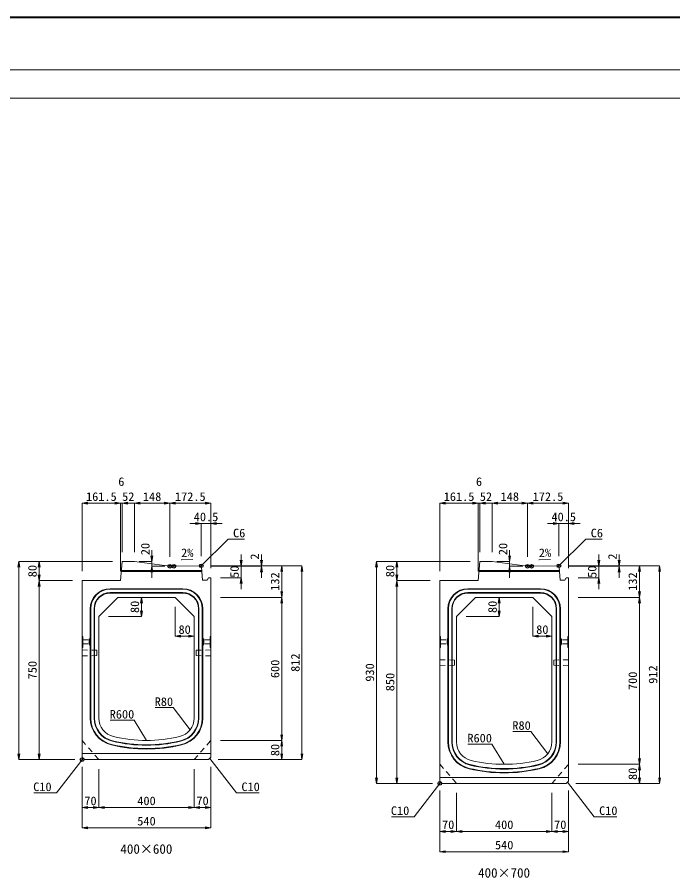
# Model space of a CAD drawing. Units: millimetres at full size; some dimension numbers follow another scale. Extents: x -1267 to 18002, y -8040 to 14480.
# Drawn here: x 12892 to 15642, y -5208 to -1600 of the extents above; entities that cross this region are included whole.
import ezdxf
from ezdxf.enums import TextEntityAlignment as Align

# ---------------------------------------------------------------- set-up
doc = ezdxf.new("R2010")
doc.units = ezdxf.units.MM
doc.header["$LTSCALE"] = 30
doc.header["$PDMODE"] = 32
doc.header["$PDSIZE"] = 15
doc.linetypes.add('USER1', pattern=[1.35, 0.75, -0.6])
for name, color, linetype, lineweight in [('インサート', 3, 'USER1', 9), ('吊りマスター', 4, 'USER1', 9), ('図枠', 7, 'Continuous', 5), ('寸法線', 7, 'Continuous', 13), ('引出線', 4, 'Continuous', 13), ('本体', 2, 'Continuous', 13), ('目地', 132, 'Continuous', 5)]:
    doc.layers.add(name, color=color, linetype=linetype, lineweight=lineweight)
doc.layers.add('作業エリア', color=11, linetype='Continuous')
doc.layers.add('文字', color=7, linetype='Continuous')
doc.styles.add('ＭＳ 明朝', font='')
doc.styles.get('ＭＳ 明朝').set_extended_font_data('MS Mincho')

# ---------------------------------------------------------------- blocks, each defined once
blk = doc.blocks.new('open_arrow')
at = {"color": 0, "linetype": 'Continuous', "lineweight": -2}
blk.add_lwpolyline([(7.5, 1.25), (0, 0), (7.5, -1.25)], dxfattribs=at)

msp = doc.modelspace()

# ---------------------------------------------------------------- linework, layer by layer
at = {"layer": 'インサート'}
for p, q in [((13167.64, -4210.51), (13194.64, -4210.51)), ((13167.64, -4210.51), (13167.64, -4227.51)), ((13197.64, -4206.51), (13194.64, -4206.51)), ((13194.64, -4206.51), (13194.64, -4231.51)), ((13197.64, -4231.51), (13197.64, -4206.51)), ((13671.24, -4206.51), (13674.24, -4206.51)), ((13671.24, -4231.51), (13671.24, -4206.51)), ((13674.24, -4206.51), (13674.24, -4231.51)), ((13701.24, -4210.51), (13674.24, -4210.51)), ((13701.24, -4210.51), (13701.24, -4227.51)), ((14667.64, -4210.51), (14694.64, -4210.51)), ((14667.64, -4210.51), (14667.64, -4227.51)), ((14697.64, -4206.51), (14694.64, -4206.51)), ((14694.64, -4206.51), (14694.64, -4231.51)), ((14697.64, -4231.51), (14697.64, -4206.51)), ((15171.24, -4206.51), (15174.24, -4206.51)), ((15171.24, -4231.51), (15171.24, -4206.51)), ((15174.24, -4206.51), (15174.24, -4231.51)), ((15201.24, -4210.51), (15174.24, -4210.51)), ((15201.24, -4210.51), (15201.24, -4227.51)), ((13167.64, -4227.51), (13194.64, -4227.51)), ((13194.64, -4231.51), (13197.64, -4231.51)), ((13674.24, -4231.51), (13671.24, -4231.51)), ((13701.24, -4227.51), (13674.24, -4227.51)), ((14667.64, -4227.51), (14694.64, -4227.51)), ((14694.64, -4231.51), (14697.64, -4231.51)), ((15174.24, -4231.51), (15171.24, -4231.51)), ((15201.24, -4227.51), (15174.24, -4227.51))]:
    msp.add_line(p, q, dxfattribs=at)
at = {"layer": '作業エリア'}
for p in [(13531.94, -3902.01), (13549.44, -3902.01), (13663.94, -3899.79), (15031.94, -3902.01), (15049.44, -3902.01), (15163.94, -3899.79), (13164.44, -4712.01), (14664.44, -4812.01)]:
    msp.add_point(p, dxfattribs=at)
at = {"layer": '吊りマスター'}
for p, q in [((13164.44, -4252.51), (13164.44, -4277.51)), ((13164.44, -4252.51), (13226.44, -4254.01)), ((13226.44, -4254.01), (13226.44, -4276.01)), ((13704.44, -4252.51), (13642.44, -4254.01)), ((13642.44, -4254.01), (13642.44, -4276.01)), ((13704.44, -4252.51), (13704.44, -4277.51)), ((13164.44, -4277.51), (13226.44, -4276.01)), ((13704.44, -4277.51), (13642.44, -4276.01)), ((14664.44, -4293.51), (14664.44, -4318.51)), ((14664.44, -4293.51), (14726.44, -4295.01)), ((14664.44, -4318.51), (14726.44, -4317.01)), ((14726.44, -4295.01), (14726.44, -4317.01)), ((15204.44, -4293.51), (15142.44, -4295.01)), ((15142.44, -4295.01), (15142.44, -4317.01)), ((15204.44, -4318.51), (15142.44, -4317.01)), ((15204.44, -4293.51), (15204.44, -4318.51))]:
    msp.add_line(p, q, dxfattribs=at)
at = {"layer": '図枠', "lineweight": 40}
msp.add_line((9534.44, -1600.17), (17334.44, -1600.17), dxfattribs=at)
at = {"layer": '図枠', "lineweight": 13}
for p, q in [((9834.44, -1820.17), (17034.44, -1820.17)), ((9834.44, -1940.17), (17034.44, -1940.17))]:
    msp.add_line(p, q, dxfattribs=at)
at = {"layer": '寸法線'}
for p, q in [((13325.94, -3637.76), (13164.44, -3637.76)), ((13164.44, -3922.01), (13164.44, -3637.76)), ((13355.94, -3637.76), (13301.94, -3637.76)), ((13325.94, -3922.01), (13325.94, -3637.76)), ((13325.94, -3922.01), (13325.94, -3637.76)), ((13431.94, -3637.76), (13331.94, -3637.76)), ((13331.94, -3842.01), (13331.94, -3637.76)), ((13331.94, -3842.01), (13331.94, -3637.76)), ((13383.94, -3842.01), (13383.94, -3637.76)), ((13531.94, -3637.76), (13383.94, -3637.76)), ((13383.94, -3842.01), (13383.94, -3637.76)), ((13704.44, -3637.76), (13531.94, -3637.76)), ((13531.94, -3862.01), (13531.94, -3637.76)), ((13531.94, -3862.01), (13531.94, -3637.76)), ((13704.44, -3909.79), (13704.44, -3637.76)), ((14825.94, -3637.76), (14664.44, -3637.76)), ((14664.44, -3922.01), (14664.44, -3637.76)), ((14855.94, -3637.76), (14801.94, -3637.76)), ((14825.94, -3922.01), (14825.94, -3637.76)), ((14825.94, -3922.01), (14825.94, -3637.76)), ((14931.94, -3637.76), (14831.94, -3637.76)), ((14831.94, -3842.01), (14831.94, -3637.76)), ((14831.94, -3842.01), (14831.94, -3637.76)), ((14883.94, -3842.01), (14883.94, -3637.76)), ((15031.94, -3637.76), (14883.94, -3637.76)), ((14883.94, -3842.01), (14883.94, -3637.76)), ((15204.44, -3637.76), (15031.94, -3637.76)), ((15031.94, -3862.01), (15031.94, -3637.76)), ((15031.94, -3862.01), (15031.94, -3637.76)), ((15204.44, -3909.79), (15204.44, -3637.76)), ((13615.94, -3722.76), (13752.44, -3722.76)), ((13663.94, -3859.79), (13663.94, -3722.76)), ((13704.44, -3909.79), (13704.44, -3722.76)), ((15115.94, -3722.76), (15252.44, -3722.76)), ((15163.94, -3859.79), (15163.94, -3722.76)), ((15204.44, -3909.79), (15204.44, -3722.76)), ((13457.27, -3950.01), (13457.27, -3834.01)), ((13831.42, -3997.79), (13831.42, -3851.79)), ((13916.42, -3950.01), (13916.42, -3851.79)), ((14957.27, -3950.01), (14957.27, -3834.01)), ((15331.42, -3997.79), (15331.42, -3851.79)), ((15416.42, -3950.01), (15416.42, -3851.79)), ((12898.91, -4712.01), (12898.91, -3882.01)), ((13291.98, -3882.01), (12898.91, -3882.01)), ((12983.91, -3962.01), (12983.91, -3882.01)), ((13291.98, -3882.01), (12983.91, -3882.01)), ((13403.94, -3882.01), (13457.27, -3882.01)), ((14398.91, -4812.01), (14398.91, -3882.01)), ((14791.98, -3882.01), (14398.91, -3882.01)), ((14483.91, -3962.01), (14483.91, -3882.01)), ((14791.98, -3882.01), (14483.91, -3882.01)), ((14903.94, -3882.01), (14957.27, -3882.01)), ((13511.94, -3902.01), (13457.27, -3902.01)), ((13703.94, -3899.79), (14001.42, -3899.79)), ((13703.94, -3899.79), (14086.42, -3899.79)), ((13703.94, -3899.79), (13916.42, -3899.79)), ((13703.94, -3899.79), (13831.42, -3899.79)), ((13703.94, -3902.01), (13916.42, -3902.01)), ((14001.42, -4032.01), (14001.42, -3899.79)), ((14086.42, -4712.01), (14086.42, -3899.79)), ((15011.94, -3902.01), (14957.27, -3902.01)), ((15203.94, -3899.79), (15501.42, -3899.79)), ((15203.94, -3899.79), (15586.42, -3899.79)), ((15203.94, -3899.79), (15416.42, -3899.79)), ((15203.94, -3899.79), (15331.42, -3899.79)), ((15203.94, -3902.01), (15416.42, -3902.01)), ((15501.42, -4032.01), (15501.42, -3899.79)), ((15586.42, -4812.01), (15586.42, -3899.79)), ((12983.91, -4712.01), (12983.91, -3962.01)), ((13124.44, -3962.01), (12983.91, -3962.01)), ((13124.44, -3962.01), (12983.91, -3962.01)), ((13744.44, -3949.79), (13831.42, -3949.79)), ((14483.91, -4812.01), (14483.91, -3962.01)), ((14624.44, -3962.01), (14483.91, -3962.01)), ((14624.44, -3962.01), (14483.91, -3962.01)), ((15244.44, -3949.79), (15331.42, -3949.79)), ((13413.29, -4112.01), (13413.29, -4032.01)), ((13744.44, -4032.01), (14001.42, -4032.01)), ((13744.44, -4032.01), (14001.42, -4032.01)), ((14001.42, -4632.01), (14001.42, -4032.01)), ((14913.29, -4112.01), (14913.29, -4032.01)), ((15244.44, -4032.01), (15501.42, -4032.01)), ((15244.44, -4032.01), (15501.42, -4032.01)), ((15501.42, -4732.01), (15501.42, -4032.01)), ((13554.44, -4072.01), (13554.44, -4195.09)), ((15054.44, -4072.01), (15054.44, -4195.09)), ((13274.44, -4112.01), (13413.29, -4112.01)), ((14774.44, -4112.01), (14913.29, -4112.01)), ((13554.44, -4195.09), (13634.44, -4195.09)), ((15054.44, -4195.09), (15134.44, -4195.09)), ((13744.44, -4632.01), (14001.42, -4632.01)), ((13744.44, -4632.01), (14001.42, -4632.01)), ((14001.42, -4712.01), (14001.42, -4632.01)), ((13134.44, -4712.01), (12898.91, -4712.01)), ((13134.44, -4712.01), (12983.91, -4712.01)), ((13734.44, -4712.01), (14001.42, -4712.01)), ((13734.44, -4712.01), (14086.42, -4712.01)), ((13164.44, -4742.01), (13164.44, -4913.16)), ((13164.44, -4742.01), (13164.44, -4998.16)), ((13234.44, -4752.01), (13234.44, -4913.16)), ((13234.44, -4752.01), (13234.44, -4913.16)), ((13634.44, -4752.01), (13634.44, -4913.16)), ((13634.44, -4752.01), (13634.44, -4913.16)), ((13704.44, -4742.01), (13704.44, -4913.16)), ((13704.44, -4742.01), (13704.44, -4998.16)), ((15244.44, -4732.01), (15501.42, -4732.01)), ((15244.44, -4732.01), (15501.42, -4732.01)), ((15501.42, -4812.01), (15501.42, -4732.01)), ((14634.44, -4812.01), (14398.91, -4812.01)), ((14634.44, -4812.01), (14483.91, -4812.01)), ((15234.44, -4812.01), (15501.42, -4812.01)), ((15234.44, -4812.01), (15586.42, -4812.01)), ((14664.44, -4842.01), (14664.44, -5013.16)), ((14664.44, -4842.01), (14664.44, -5098.16)), ((14734.44, -4852.01), (14734.44, -5013.16)), ((14734.44, -4852.01), (14734.44, -5013.16)), ((15134.44, -4852.01), (15134.44, -5013.16)), ((15134.44, -4852.01), (15134.44, -5013.16)), ((15204.44, -4842.01), (15204.44, -5013.16)), ((15204.44, -4842.01), (15204.44, -5098.16)), ((13164.44, -4913.16), (13234.44, -4913.16)), ((13234.44, -4913.16), (13634.44, -4913.16)), ((13634.44, -4913.16), (13704.44, -4913.16)), ((13164.44, -4998.16), (13704.44, -4998.16)), ((14664.44, -5013.16), (14734.44, -5013.16)), ((14734.44, -5013.16), (15134.44, -5013.16)), ((15134.44, -5013.16), (15204.44, -5013.16)), ((14664.44, -5098.16), (15204.44, -5098.16))]:
    msp.add_line(p, q, dxfattribs=at)
at = {"layer": '引出線'}
for points in [[(13661.19, -3902.84), (13777.3, -3787.54), (13845.64, -3787.54)], [(15161.19, -3902.84), (15277.3, -3787.54), (15345.64, -3787.54)], [(13580.3, -3874.34), (13629.01, -3873.36), (13580.27, -3874.34)], [(15080.3, -3874.34), (15129.01, -3873.36), (15080.27, -3874.34)], [(13617.2, -4587.58), (13545.94, -4494.47), (13471.27, -4494.47)], [(13434.44, -4632.01), (13383.07, -4547.26), (13282.07, -4547.26)], [(15117.2, -4687.58), (15045.94, -4594.47), (14971.27, -4594.47)], [(14934.44, -4732.01), (14883.07, -4647.26), (14782.07, -4647.26)], [(13169.44, -4707.01), (13056.46, -4851.44), (12961.79, -4851.44)], [(13699.44, -4707.01), (13812.42, -4851.44), (13907.09, -4851.44)], [(14669.44, -4807.01), (14556.46, -4951.44), (14461.79, -4951.44)], [(15199.44, -4807.01), (15312.42, -4951.44), (15407.09, -4951.44)]]:
    msp.add_lwpolyline(points, dxfattribs=at)
at = {"layer": '本体'}
for p, q in [((13325.94, -3962.01), (13331.94, -3882.01)), ((13331.94, -3882.01), (13383.94, -3882.01)), ((13383.94, -3882.01), (13530.61, -3901.83)), ((14825.94, -3962.01), (14831.94, -3882.01)), ((14831.94, -3882.01), (14883.94, -3882.01)), ((14883.94, -3882.01), (15030.61, -3901.83)), ((13533.28, -3902.01), (13549.44, -3902.01)), ((13549.44, -3902.01), (13657.94, -3899.91)), ((13657.94, -3899.91), (13664.44, -3905.77)), ((13664.44, -3905.77), (13668.94, -3959.79)), ((15033.28, -3902.01), (15049.44, -3902.01)), ((15049.44, -3902.01), (15157.94, -3899.91)), ((15157.94, -3899.91), (15164.44, -3905.77)), ((15164.44, -3905.77), (15168.94, -3959.79)), ((13164.44, -4702.01), (13164.44, -3962.01)), ((13325.94, -3962.01), (13164.44, -3962.01)), ((13668.94, -3959.79), (13689.44, -3959.79)), ((13689.44, -3959.79), (13694.44, -3949.79)), ((13694.44, -3949.79), (13704.44, -3949.79)), ((13704.44, -4702.01), (13704.44, -3949.79)), ((14664.44, -4802.01), (14664.44, -3962.01)), ((14825.94, -3962.01), (14664.44, -3962.01)), ((15168.94, -3959.79), (15189.44, -3959.79)), ((15189.44, -3959.79), (15194.44, -3949.79)), ((15194.44, -3949.79), (15204.44, -3949.79)), ((15204.44, -4802.01), (15204.44, -3949.79)), ((13234.44, -4112.01), (13314.44, -4032.01)), ((13314.44, -4032.01), (13554.44, -4032.01)), ((13554.44, -4032.01), (13634.44, -4112.01)), ((14734.44, -4112.01), (14814.44, -4032.01)), ((14814.44, -4032.01), (15054.44, -4032.01)), ((15054.44, -4032.01), (15134.44, -4112.01)), ((13234.44, -4537.97), (13234.44, -4112.01)), ((13634.44, -4112.01), (13634.44, -4537.97)), ((14734.44, -4637.97), (14734.44, -4112.01)), ((15134.44, -4112.01), (15134.44, -4637.97)), ((13174.44, -4712.01), (13164.44, -4702.01)), ((13174.44, -4712.01), (13694.44, -4712.01)), ((13694.44, -4712.01), (13704.44, -4702.01)), ((14674.44, -4812.01), (14664.44, -4802.01)), ((14674.44, -4812.01), (15194.44, -4812.01)), ((15194.44, -4812.01), (15204.44, -4802.01))]:
    msp.add_line(p, q, dxfattribs=at)
at = {"layer": '本体', "lineweight": 9}
for p, q in [((13164.44, -4194.51), (13167.64, -4196.51)), ((13167.64, -4196.51), (13167.64, -4241.51)), ((13704.44, -4194.51), (13701.24, -4196.51)), ((13701.24, -4196.51), (13701.24, -4241.51)), ((14664.44, -4194.51), (14667.64, -4196.51)), ((14667.64, -4196.51), (14667.64, -4241.51)), ((15204.44, -4194.51), (15201.24, -4196.51)), ((15201.24, -4196.51), (15201.24, -4241.51)), ((13167.64, -4241.51), (13164.44, -4243.51)), ((13701.24, -4241.51), (13704.44, -4243.51)), ((14667.64, -4241.51), (14664.44, -4243.51)), ((15201.24, -4241.51), (15204.44, -4243.51)), ((13164.44, -4687.01), (13704.44, -4687.01)), ((14664.44, -4787.01), (15204.44, -4787.01))]:
    msp.add_line(p, q, dxfattribs=at)
at = {"layer": '本体', "linetype": 'USER1', "lineweight": 9}
for p, q in [((13164.44, -4632.01), (13234.44, -4712.01)), ((13634.44, -4712.01), (13704.44, -4632.01)), ((14664.44, -4732.01), (14734.44, -4812.01)), ((15134.44, -4812.01), (15204.44, -4732.01))]:
    msp.add_line(p, q, dxfattribs=at)
at = {"layer": '本体'}
for centre, radius, start, end in [((13533.28, -3882.01), 20, 262.30395, 270), ((15033.28, -3882.01), 20, 262.30395, 270), ((13314.44, -4537.97), 80, 180, 256.65764), ((13554.44, -4537.97), 80, 283.34236, 0), ((13434.44, -4032.01), 600, 256.65764, 283.34236), ((14814.44, -4637.97), 80, 180, 256.65764), ((15054.44, -4637.97), 80, 283.34236, 0), ((14934.44, -4132.01), 600, 256.65764, 283.34236)]:
    msp.add_arc(centre, radius, start, end, dxfattribs=at)
at = {"layer": '目地'}
for p, q in [((13665.87, -3923.01), (13328.86, -3923.01)), ((13665.54, -3919.01), (13329.16, -3919.01)), ((15165.87, -3923.01), (14828.86, -3923.01)), ((15165.54, -3919.01), (14829.16, -3919.01)), ((13586.44, -3996.01), (13282.44, -3996.01)), ((13586.44, -3998.01), (13282.44, -3998.01)), ((15086.44, -3996.01), (14782.44, -3996.01)), ((15086.44, -3998.01), (14782.44, -3998.01)), ((13586.44, -4012.01), (13282.44, -4012.01)), ((13586.44, -4014.01), (13282.44, -4014.01)), ((15086.44, -4012.01), (14782.44, -4012.01)), ((15086.44, -4014.01), (14782.44, -4014.01)), ((13198.44, -4080.01), (13198.44, -4537.97)), ((13200.44, -4080.01), (13200.44, -4537.97)), ((13214.44, -4080.01), (13214.44, -4537.97)), ((13216.44, -4080.01), (13216.44, -4537.97)), ((13652.44, -4537.97), (13652.44, -4080.01)), ((13654.44, -4537.97), (13654.44, -4080.01)), ((13668.44, -4537.97), (13668.44, -4080.01)), ((13670.44, -4537.97), (13670.44, -4080.01)), ((14698.44, -4080.01), (14698.44, -4637.97)), ((14700.44, -4080.01), (14700.44, -4637.97)), ((14714.44, -4080.01), (14714.44, -4637.97)), ((14716.44, -4080.01), (14716.44, -4637.97)), ((15152.44, -4637.97), (15152.44, -4080.01)), ((15154.44, -4637.97), (15154.44, -4080.01)), ((15168.44, -4637.97), (15168.44, -4080.01)), ((15170.44, -4637.97), (15170.44, -4080.01))]:
    msp.add_line(p, q, dxfattribs=at)
for centre, radius, start, end in [((13282.44, -4080.01), 84, 90, 180), ((13282.44, -4080.01), 82, 90, 180), ((13586.44, -4080.01), 84, 0, 90), ((13586.44, -4080.01), 82, 0, 90), ((14782.44, -4080.01), 84, 90, 180), ((14782.44, -4080.01), 82, 90, 180), ((15086.44, -4080.01), 84, 0, 90), ((15086.44, -4080.01), 82, 0, 90), ((13282.44, -4080.01), 68, 90, 180), ((13282.44, -4080.01), 66, 90, 180), ((13586.44, -4080.01), 68, 0, 90), ((13586.44, -4080.01), 66, 0, 90), ((14782.44, -4080.01), 68, 90, 180), ((14782.44, -4080.01), 66, 90, 180), ((15086.44, -4080.01), 68, 0, 90), ((15086.44, -4080.01), 66, 0, 90), ((13314.44, -4537.97), 116, 180, 256.65764), ((13314.44, -4537.97), 114, 180, 256.65764), ((13314.44, -4537.97), 100, 180, 256.65764), ((13314.44, -4537.97), 98, 180, 256.65764), ((13554.44, -4537.97), 98, 283.34236, 0), ((13554.44, -4537.97), 100, 283.34236, 0), ((13554.44, -4537.97), 114, 283.34236, 0), ((13554.44, -4537.97), 116, 283.34236, 0), ((13434.44, -4032.01), 636, 256.65764, 283.34236), ((13434.44, -4032.01), 634, 256.65764, 283.34236), ((13434.44, -4032.01), 620, 256.65764, 283.34236), ((13434.44, -4032.01), 618, 256.65764, 283.34236), ((14814.44, -4637.97), 116, 180, 256.65764), ((14814.44, -4637.97), 114, 180, 256.65764), ((14814.44, -4637.97), 100, 180, 256.65764), ((14814.44, -4637.97), 98, 180, 256.65764), ((15054.44, -4637.97), 98, 283.34236, 0), ((15054.44, -4637.97), 100, 283.34236, 0), ((15054.44, -4637.97), 114, 283.34236, 0), ((15054.44, -4637.97), 116, 283.34236, 0), ((14934.44, -4132.01), 636, 256.65764, 283.34236), ((14934.44, -4132.01), 634, 256.65764, 283.34236), ((14934.44, -4132.01), 620, 256.65764, 283.34236), ((14934.44, -4132.01), 618, 256.65764, 283.34236)]:
    msp.add_arc(centre, radius, start, end, dxfattribs=at)

# ---------------------------------------------------------------- block references
at = {"layer": '寸法線', "xscale": 3.2, "yscale": 3.2}
for p in [(13164.44, -3637.76), (13331.94, -3637.76), (13383.94, -3637.76), (13383.94, -3637.76), (13531.94, -3637.76), (14664.44, -3637.76), (14831.94, -3637.76), (14883.94, -3637.76), (14883.94, -3637.76), (15031.94, -3637.76), (13704.44, -3722.76), (15204.44, -3722.76), (13554.44, -4195.09), (15054.44, -4195.09), (13164.44, -4913.16), (13234.44, -4913.16), (13634.44, -4913.16), (13164.44, -4998.16), (14664.44, -5013.16), (14734.44, -5013.16), (15134.44, -5013.16), (14664.44, -5098.16)]:
    msp.add_blockref('open_arrow', p, dxfattribs=at)
for p, rotation in [((13325.94, -3637.76), 180), ((13531.94, -3637.76), 180), ((13704.44, -3637.76), 180), ((14825.94, -3637.76), 180), ((15031.94, -3637.76), 180), ((15204.44, -3637.76), 180), ((13663.94, -3722.76), 180), ((15163.94, -3722.76), 180), ((13457.27, -3882.01), 90), ((14957.27, -3882.01), 90), ((12898.91, -3882.01), 270), ((12983.91, -3882.01), 270), ((13831.42, -3899.79), 90), ((13916.42, -3899.79), 90), ((14398.91, -3882.01), 270), ((14483.91, -3882.01), 270), ((15331.42, -3899.79), 90), ((15416.42, -3899.79), 90), ((13457.27, -3902.01), 270), ((13916.42, -3902.01), 270), ((14001.42, -3899.79), 270), ((14086.42, -3899.79), 270), ((14957.27, -3902.01), 270), ((15416.42, -3902.01), 270), ((15501.42, -3899.79), 270), ((15586.42, -3899.79), 270), ((12983.91, -3962.01), 90), ((12983.91, -3962.01), 270), ((13831.42, -3949.79), 270), ((14483.91, -3962.01), 90), ((14483.91, -3962.01), 270), ((15331.42, -3949.79), 270), ((13413.29, -4032.01), 270), ((14001.42, -4032.01), 90), ((14001.42, -4032.01), 270), ((14913.29, -4032.01), 270), ((15501.42, -4032.01), 90), ((15501.42, -4032.01), 270), ((13413.29, -4112.01), 90), ((14913.29, -4112.01), 90), ((13634.44, -4195.09), 180), ((15134.44, -4195.09), 180), ((14001.42, -4632.01), 90), ((14001.42, -4632.01), 270), ((12898.91, -4712.01), 90), ((12983.91, -4712.01), 90), ((14001.42, -4712.01), 90), ((14086.42, -4712.01), 90), ((15501.42, -4732.01), 90), ((15501.42, -4732.01), 270), ((14398.91, -4812.01), 90), ((14483.91, -4812.01), 90), ((15501.42, -4812.01), 90), ((15586.42, -4812.01), 90), ((13234.44, -4913.16), 180), ((13634.44, -4913.16), 180), ((13704.44, -4913.16), 180), ((13704.44, -4998.16), 180), ((14734.44, -5013.16), 180), ((15134.44, -5013.16), 180), ((15204.44, -5013.16), 180), ((15204.44, -5098.16), 180)]:
    msp.add_blockref('open_arrow', p, dxfattribs=dict(at, rotation=rotation))
at = {"layer": '引出線'}
for p, xscale, yscale, rotation in [((13580.3, -3874.34), 0.16, 0.16, 1.1), ((15080.3, -3874.34), 0.16, 0.16, 1.1), ((13661.19, -3902.84), 0.16, 0.16, 44.8), ((15161.19, -3902.84), 0.16, 0.16, 44.8), ((13617.2, -4587.58), 0.133, 0.133, 127.4), ((13434.44, -4632.01), 0.133, 0.133, 121.2), ((15117.2, -4687.58), 0.133, 0.133, 127.4), ((13169.44, -4707.01), 0.16, 0.16, 232), ((13699.44, -4707.01), 0.16, 0.16, 308), ((14934.44, -4732.01), 0.133, 0.133, 121.2), ((14669.44, -4807.01), 0.16, 0.16, 232), ((15199.44, -4807.01), 0.16, 0.16, 308)]:
    msp.add_blockref('open_arrow', p, dxfattribs=dict(at, xscale=xscale, yscale=yscale, rotation=rotation))

# ---------------------------------------------------------------- texts
at = {"layer": '寸法線', "style": 'ＭＳ 明朝', "width": 1.05}
for s, p in [('6', (13328.94, -3546.92)), ('6', (14828.94, -3546.92)), ('161.5', (13245.19, -3609.76)), ('52', (13357.94, -3609.76)), ('148', (13457.94, -3609.76)), ('172.5', (13618.19, -3609.76)), ('161.5', (14745.19, -3609.76)), ('52', (14857.94, -3609.76)), ('148', (14957.94, -3609.76)), ('172.5', (15118.19, -3609.76)), ('40.5', (13684.19, -3694.76)), ('40.5', (15184.19, -3694.76)), ('80', (13594.44, -4167.09)), ('80', (15094.44, -4167.09)), ('70', (13199.44, -4885.16)), ('400', (13434.44, -4885.16)), ('70', (13669.44, -4885.16)), ('540', (13434.44, -4970.16)), ('70', (14699.44, -4985.16)), ('400', (14934.44, -4985.16)), ('70', (15169.44, -4985.16)), ('540', (14934.44, -5070.16))]:
    msp.add_text(s, height=36.03, dxfattribs=at).set_placement(p, align=Align.MIDDLE_CENTER)
for s, p in [('20', (13429.27, -3829.5)), ('20', (14929.27, -3829.5)), ('2', (13888.42, -3861.33)), ('2', (15388.42, -3861.33)), ('80', (12955.91, -3922.01)), ('50', (13803.42, -3924.79)), ('132', (13973.42, -3965.9)), ('80', (14455.91, -3922.01)), ('50', (15303.42, -3924.79)), ('132', (15473.42, -3965.9)), ('80', (13385.29, -4072.01)), ('80', (14885.29, -4072.01)), ('812', (14058.42, -4305.9)), ('750', (12955.91, -4337.01)), ('600', (13973.42, -4332.01)), ('930', (14370.91, -4347.01)), ('912', (15558.42, -4355.9)), ('850', (14455.91, -4387.01)), ('700', (15473.42, -4382.01)), ('80', (13973.42, -4672.01)), ('80', (15473.42, -4772.01))]:
    msp.add_text(s, height=36.03, rotation=90, dxfattribs=at).set_placement(p, align=Align.MIDDLE_CENTER)
at = {"layer": '引出線', "style": 'ＭＳ 明朝', "width": 1.05}
for s, p in [('C6', (13797.3, -3744.34)), ('C6', (15297.3, -3744.34)), ('C10', (13832.42, -4808.24)), ('C10', (15332.42, -4908.24))]:
    msp.add_text(s, height=36.03, dxfattribs=at).set_placement(p, align=Align.TOP_LEFT)
for p in [(13579.33, -3827.45), (15079.33, -3827.45)]:
    msp.add_text('2%', height=36.03, rotation=1.146, dxfattribs=at).set_placement(p, align=Align.TOP_LEFT)
for s, p in [('R80', (13545.94, -4451.27)), ('R600', (13383.07, -4504.06)), ('R80', (15045.94, -4551.27)), ('R600', (14883.07, -4604.06)), ('C10', (13036.46, -4808.24)), ('C10', (14536.46, -4908.24))]:
    msp.add_text(s, height=36.03, dxfattribs=at).set_placement(p, align=Align.TOP_RIGHT)
at = {"layer": '文字', "style": 'ＭＳ 明朝'}
for s, p in [('400×600', (13433.96, -5086.98)), ('400×700', (14933.96, -5186.98))]:
    msp.add_text(s, height=40.03, dxfattribs=at).set_placement(p, align=Align.MIDDLE_CENTER)

doc.saveas('drawing.dxf')
